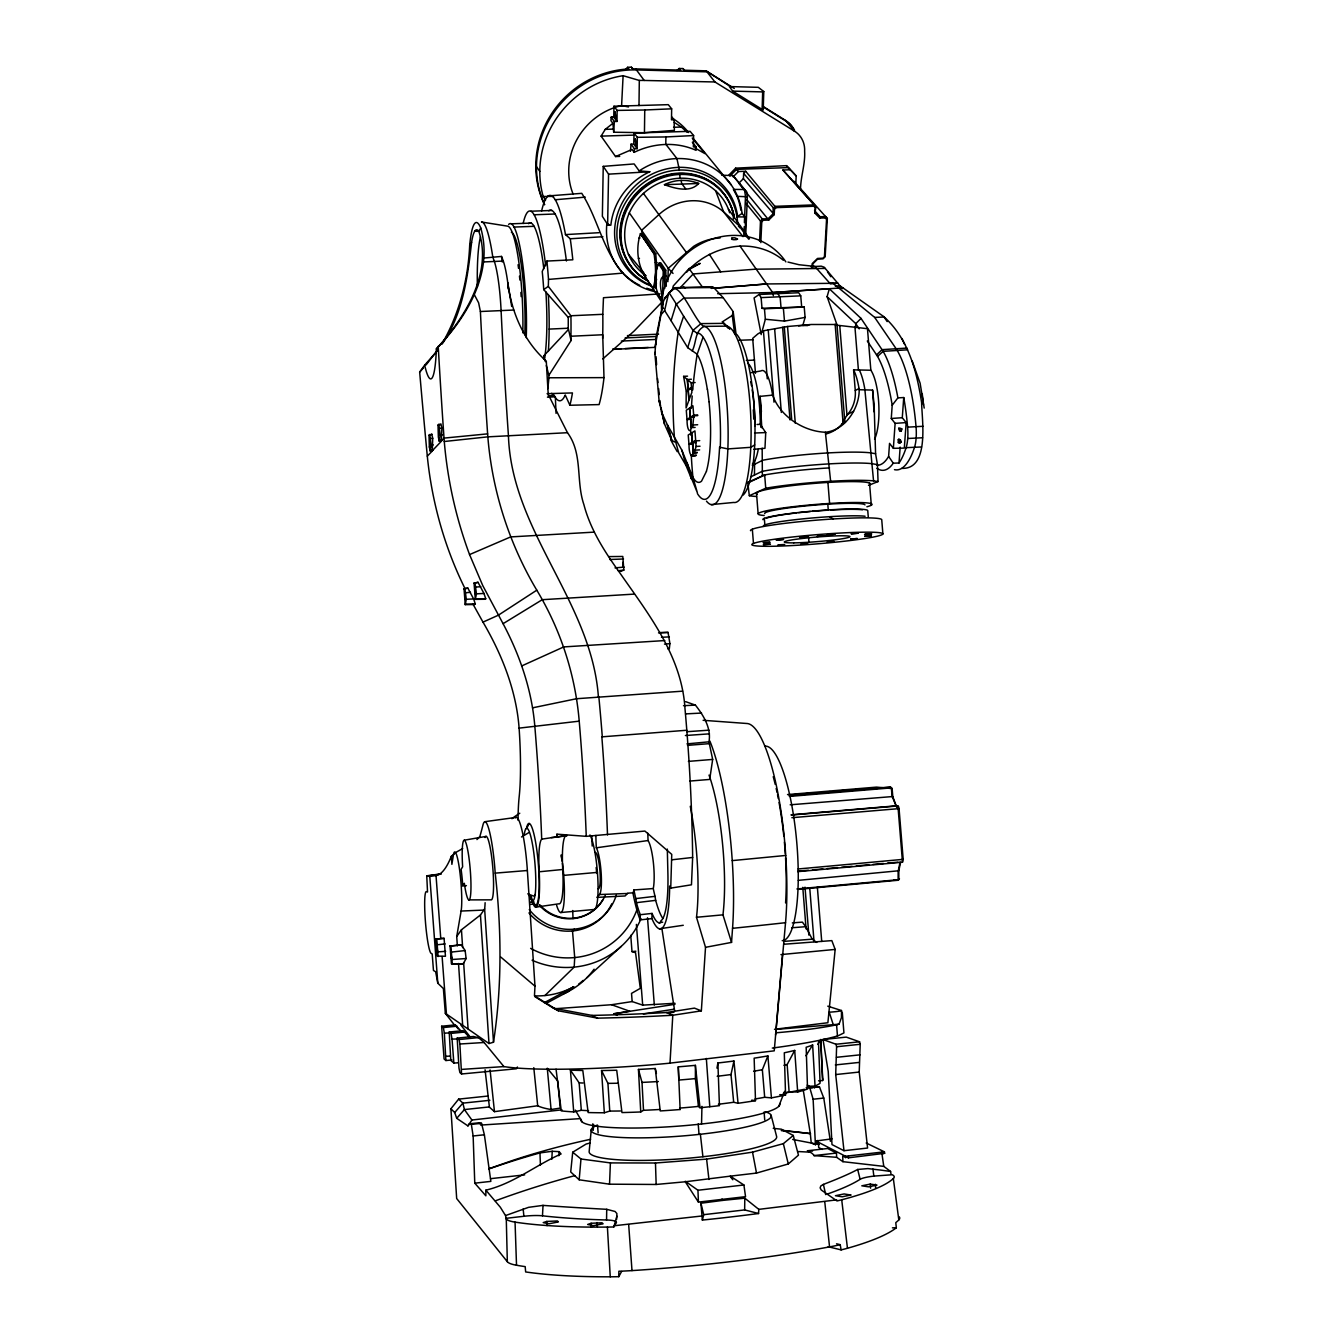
<?xml version="1.0" encoding="UTF-8"?>
<svg xmlns="http://www.w3.org/2000/svg" width="1344" height="1344" viewBox="0 0 1344 1344"><rect width="100%" height="100%" fill="white"/><g stroke="black" fill="none" stroke-linecap="round" stroke-linejoin="round"><path stroke-width="1.5" d="M465.31 589.193C445.166 548.722 432.583 504.588 427.661 459.665L427.308 456.154A5774.412 1787.234 -81.4 0 1 419.664 372.103L424.67 365.131A75.079 9.122 86.8 0 0 436.363 348.869C466.486 317.402 493.735 273.084 480.782 228.094L478.783 231.218A71.904 10.13 87 0 0 471.593 242.39L469.694 245.364C468.132 278.964 459.698 312.278 443.234 341.746M611.167 117.197L614.342 121.498L617.014 121.447L617.114 110.41L613.973 106.226L668.27 104.664L671.664 108.814L671.479 119.834L674.05 119.717L674.402 130.351L644.448 132.686L613.687 132.216L612.898 123.346L610.932 120.641L611.167 117.197L613.771 117.079L613.973 106.226M758.554 1213.514L744.66 1209.919L744.794 1198.176L722.854 1200.377L700.93 1203.233L702.358 1220.066A328.339 52.466 -4.7 0 0 758.554 1213.514L758.806 1209.365L744.794 1198.176M843.982 1150.699L835.699 1074.562L836.606 1046.741L835.985 1044.254L823.032 1039.517L828.223 1071.504L831.986 1144.584L843.982 1150.699L867.586 1148.045L859.219 1072.058L860.21 1044.288L859.589 1041.802L846.233 1037.114L823.032 1039.517M541.632 211.008A102.816 17.254 87.2 0 1 565.488 234.612L570.259 238.778A121.834 20.446 87.2 0 1 572.813 259.795L546.907 261.072L542.237 271.488A89.695 14.246 87.1 0 1 543.732 289.615L568.226 317.402A89.426 14.935 87.2 0 1 568.226 328.222L571.082 340.519L548.839 375.346L548.923 377.782A121.397 19.286 87.1 0 1 547.747 388.735M637.157 148.697L633.73 144.043L631.042 144.178L634.402 148.73L637.157 148.697L637.308 137.323L634.099 133.056L690.127 131.326L693.605 135.559L693.37 146.899L696.007 146.748L696.108 150.343C676.452 141.456 653.352 142.951 634.166 152.342L632.05 149.453L615.552 156.542L601.104 136.13L605.254 129.36L612.898 123.346M638.988 105.571L639.307 80.455L623.112 75.701A94.92 89.729 -43.8 0 0 543.178 196.493L545.58 200.004M487.721 1096.066L458.64 1099.123L450.912 1108.75L456.674 1198.529L507.326 1261.714A51.425 9.71 -5.2 0 0 516.516 1265.242A213.982 39.127 -4.6 0 0 525.185 1266.619L525.655 1271.945A214.267 39.581 -4.6 0 0 610.26 1276.8A78.137 15.12 -4.8 0 0 618.778 1276.666L618.862 1271.239A77.851 14.918 -4.8 0 0 631.999 1270.601A330.557 57.658 -4.7 0 0 829.55 1246.896A76.927 14.566 -4.2 0 0 840.202 1244.678L841.126 1249.886A77.213 14.767 -4.2 0 0 847.459 1248.257A214.267 39.581 -4.6 0 0 896.33 1227.778L895.776 1222.62A213.982 39.127 -4.6 0 0 898.817 1219.915A50.232 9.29 -4 0 0 899.304 1216.908M644.448 132.686L644.75 109.99L671.664 108.814M489.115 1168.877A961.346 853.994 -79.5 0 1 539.969 1152.917L552.233 1151.27L559.171 1151.657L561.086 1153.975C535.5 1165.265 513.509 1183.627 485.856 1190.162L500.304 1207.198L505.529 1215.581L506.285 1219.075A49.19 8.518 -5.1 0 0 515.054 1222.116A211.747 35.465 -4.6 0 0 607.404 1227.072A75.583 13.272 -4.8 0 0 613.805 1226.954L616.291 1222.822A21.151 3.78 -5 0 0 606.564 1219.999L606.715 1209.314A294.84 11.222 1.7 0 1 542.926 1205.383M744.626 234.881A70.291 65.537 -41 0 0 744.912 216.905L742.09 213.41A70.022 65.335 -41.2 0 0 639.173 170.906L634.133 163.934L603.238 166.37L602.364 216.334L606.883 223.339A70.022 65.335 -41.2 0 0 657.098 292.135M693.605 135.559L665.902 136.937L665.784 144.245L676.939 158.575L679.375 170.05M639.173 170.906L649.79 171.746A64.865 61.085 -36.8 0 0 610.848 225.187L607.622 225.17L608.563 174.149L603.238 166.37M483.386 258.082L501.497 256.435A131.544 19.37 86.8 0 1 503.278 261.055A53.34 7.93 87 0 1 507.78 282.811C511.543 312.211 523.706 341.225 546.286 361.099A1290.845 331.766 87.9 0 0 548.234 394.363A1803.077 679.526 64 0 0 567.487 432.718C583.01 453.734 575.77 480.9 583.884 504.588C590.52 530.023 605.002 552.25 620.155 573.35C648.766 614.46 681.828 656.275 684.97 708.456A364.123 66.226 85.6 0 1 692.647 857.455L691.471 884.806L670.74 888.115L669.648 886.032A75.382 14.431 85.1 0 1 651.941 918.59L640.181 919.884L640.282 914.71A70.006 13.104 85.1 0 1 636.451 902.664L635.813 898.598A68.426 12.818 85.1 0 1 633.931 889.946L653.268 888.552A67.284 13.07 85 0 0 655.032 896.33L655.687 900.362A68.863 13.39 85 0 0 662.894 918.54M874.037 411.818L872.592 390.079L859.202 389.726L859.034 388.5A42.571 11.659 87.4 0 0 853.591 369.852L870.845 370.238A38.405 10.786 87.4 0 1 878.758 403.788A38.405 10.786 87.4 0 1 874.574 439.236M701.551 1124.004L701.938 1106.364M761.057 422.957L759.965 396.379L772.632 395.119C779.957 416.17 803.326 431.424 825.367 432.247C845.158 430.382 859.37 408.374 859.202 389.726M656.578 279.166L654.847 287.7L653.184 287.767C639.19 273.235 634.267 252.823 640.433 233.621L642.079 233.554L655.754 253.747L656.846 268.766M641.189 268.565L641.138 270.43L662.525 303.307M661.366 411.734L667.565 425.208L671.95 440.714L664.507 424.082L659.098 400.949L654.914 353.892L656.242 336.454L663.499 300.754L669.094 292.74L674.453 287.734L711.732 286.709L713.698 287.532L723.206 297.73L733.169 311.64L736.075 334.32M651.941 918.59L652.058 913.416L640.282 914.71M653.184 287.734C656.746 277.032 655.553 264.919 654.091 253.814L640.433 233.621M810.869 266.683L821.234 266.162L824.174 267.187L839.882 285.718L883.714 316.579C908.41 338.587 916.81 371.398 921.631 402.763C921.85 419.765 929.947 469.409 901.858 468.384M439.824 874.02L426.754 875.818L427.526 892.03L426.468 891.643A30.996 3.326 85.3 0 0 425.376 920.942A30.996 3.326 85.3 0 0 431.122 953.35L432.197 953.938L433.457 970.452L435.641 971.779L437.808 983.22L443.386 988.562L445.318 1013.275L455.532 1026.379M571.082 340.519L570.931 336.235A104.378 17.438 87.2 0 0 570.914 315.756L548.318 286.356L548.503 279.418A121.397 19.286 87.1 0 0 546.907 261.072M664.742 288.338L664.238 270.194L659.333 262.92C652.764 273.907 653.822 292.001 663.348 301.426L657.636 293.446M666.305 286.255L665.734 270.144L660.811 262.853L659.333 262.92L656.544 267.036L655.956 287.952M667.867 281.686L668.254 268.296L629.328 212.856A55.927 52.063 -40.9 0 1 643.44 193.418A55.104 51.358 -41 0 1 715.663 190.831A55.944 52.13 -40.5 0 1 728.414 209.177L749.498 238.778M762.115 109.603L762.67 91.896L763.778 91.543L763.207 110.074L732.665 91.123L729.406 86.57L758.302 87.326L763.778 91.543M429.022 435.305L429.341 446.981L430.214 451.013L432.281 451.013L432.718 438.329L431.827 434.246L429.022 435.305L431.827 434.246M655.704 344.753L655.906 339.041M430.214 451.013L431.122 445.032L429.761 434.465M633.73 144.043L634.099 133.056M438.026 425.04L438.346 437.086L439.253 441.202L441.386 441.218L441.857 428.098L440.933 423.931L438.026 425.04L440.126 424.822M439.253 441.202L440.227 435.002L438.799 424.15M685.306 1181.779L730.262 1176.151L743.904 1184.988L745.55 1196.664L698.41 1202.107L685.306 1181.779L656.158 1184.467L609.538 1184.182L610.394 1162.913L580.978 1158.998L572.712 1152.211L586.152 1144.03L590.1 1143.022M670.74 888.115L671.748 854.381L644.902 831.062L586.253 836.338L556.886 834.17L557.441 837.077L567.134 835.649A41.395 6.636 85.1 0 0 562.733 869.484A41.731 6.485 85.2 0 1 558.835 903.823L535.534 907.183M754.454 475.054L754.622 460.69M602.616 338.386A104.126 18.547 87.3 0 0 602.801 314.311L603.473 297.713L657.317 294.05M733.337 219.055L733.505 214.973A59.002 55.003 -41 0 0 645.07 185.237A59.002 55.003 -41 0 0 646.178 279.569M435.994 939.002L437.287 956.105L445.452 956.256L444.091 938.347L435.994 939.002L444.091 938.347M438.11 956.558L436.8 939.406M739.452 227.724L739.519 226.128L723.61 211.898L715.663 190.831M760.822 242.659L761.779 221.777L763.291 220.248L768.768 220.046L774.228 214.637L743.417 178.634L743.635 173.359L745.702 171.276L776.009 207.648L813.809 206.254L815.186 207.648L814.884 213.108L819.773 218.098L825.199 217.896L826.56 219.29L824.443 256.721L822.931 258.199L817.555 258.434L812.129 263.76L811.944 267.322M743.887 234.73L744.223 226.649M744.391 222.6L745.5 196.342L744.425 189.47L732.934 175.577L721.795 175.207M745.685 236.124L747.365 196.762L746.592 191.89L732.934 175.577M461.378 1031.386L455.246 1024.884L441.638 1026.228L444.091 1058.988L445.889 1060.534L451.97 1059.979M464.05 588.907L465.242 604.649L474.449 604.531L475.339 604.061L473.626 598.937L467.83 588.084L464.05 588.907L467.83 588.084M759.578 241.298L760.502 221.071L745.97 203.28M450.055 946.008L451.416 963.883L463.193 963.934L466.116 958.541L465.142 950.561L461.362 944.95L450.055 946.008L461.362 944.95M465.242 604.649L466.301 599.273L464.873 588.437M445.889 1060.534L444.343 1033.099L443.352 1027.555L441.638 1026.228M774.228 214.637L774.48 209.16L776.009 207.648M747.617 363.031A51.391 12.18 87.1 0 1 760.234 424.351L765.727 432.583L764.971 448.291L753.816 449.316M469.476 1037.333L463.142 1030.63L449.215 1032.024L450.794 1060.466L453.852 1063.054L457.951 1062.818M452.306 964.37L450.946 946.445M474.079 583.178L475.322 599.374L484.781 599.256L485.738 598.769L483.974 593.46L478.01 582.305L474.079 583.178L478.01 582.305M551.846 1159.234L552.233 1151.27M475.322 599.374L476.448 593.83L474.953 582.674M573.216 194.376A65.587 61.992 -43.8 0 1 621.6 105.538L623.112 75.701M796.202 175.963L788.222 167.614L736.613 169.361L729.943 176.014L729.036 174.922L735.605 168.168L786.458 165.648L792.389 171.73L796.202 175.963L795.833 183.238L793.968 181.306L827.333 218.518L825.166 256.771L823.015 258.871L817.639 259.09L812.851 263.81L812.666 267.372M670.034 1063.154A150.41 16.195 -4.3 0 1 503.899 1066.598L484.126 1042.507L478.481 1037.602A171.058 17.59 -4.6 0 1 473.441 1036.476L457.178 1038.106L458.976 1068.11L459.9 1072.579L461.546 1073.99L516.415 1068.766L517.423 1067.002M515.407 817.706A48.216 6.871 85.3 0 1 527.369 870.509L534.979 986.177L534.458 995.887L558.398 1010.789L597.509 1018.147A183.305 16.128 -2.1 0 0 672.79 1015.241A426.754 41.177 -7.7 0 0 701.316 1010.839M461.546 1073.99L459.866 1044.002L459.06 1039.55L457.178 1038.106M476.952 839.58L479.825 836.573A678.67 79.85 87 0 0 482.95 825.014A46.654 6.115 85.3 0 1 495.197 873.13C501.564 929.376 502.135 986.227 493.5 1042.222L488.998 1043.532L445.318 1013.275M505.663 1218.37L523.891 1216.27A20.748 3.612 -5.2 0 1 542.472 1215.816L543.026 1205.383L528.562 1207.332L505.529 1215.581M695.1 427.426L691.219 427.627L691.421 424.049L692.765 426.703L693.739 415.834L697.721 415.615M800.503 189.521C800.621 176.568 805.392 164.27 804.636 151.217A24.898 22.613 -52.8 0 0 794.606 131.242L785.568 120.439L762.586 106.109M814.884 213.108L815.959 206.875L782.93 170.016L790.154 169.764L786.458 165.648M697.15 452.306L693.185 452.525L693.386 448.963L694.68 451.668L696.058 446.443L695.722 440.866L699.703 440.647M613.687 132.216L614.342 121.498M689.64 781.082L709.699 779.436L712.673 759.427L708.96 741.821C711.497 728.23 703.45 715.344 695.402 705.113L685.591 701.635M855.49 327.869L855.758 323.686L861.034 318.41L829.349 288.809L772.682 292.522L717.679 293.698M634.166 152.342L634.402 148.73M690.278 806.316A92.837 18.598 85 0 1 696.494 917.28L705.516 947.318L701.35 1010.839L694.428 1008.118L666.389 1012.536A181.306 15.792 -2.1 0 1 591.965 1015.409L553.342 1008.134L534.744 996.576M903.739 397.555A102.614 29.182 87.2 0 1 907.62 427.157A22.159 6.485 87.3 0 1 906.125 447.67A104.294 29.904 87.7 0 1 899.018 462.991L893.256 463.193L888.619 456.422L889.543 443.369L893.357 448.325L904.31 448.09L906.175 422.587L902.278 417.715L903.739 397.555L897.893 397.858L892.198 405.25L891.274 418.488L895.121 423.36L893.357 448.325M705.516 947.318L731.539 942.396L732.547 928.318A132.703 27.821 85 0 0 732.245 860.614A130.57 27.384 85 0 0 709.867 741.031M899.018 462.991L900.161 447.115M901.202 442.092L900.413 439.942L899.086 439.992L897.977 442.243L898.85 443.117L901.202 442.092L898.867 438.799M593.208 1130.203L593.662 1124.441M630.437 151.301L631.042 144.178M775.555 1035.014L782.51 954.576M609.538 1184.182L579.18 1179.797L580.978 1158.998M703.114 720.3L746.995 723.509A121.951 27.955 84.9 0 1 785.736 855.456A130.418 29.803 84.9 0 1 785.534 922.69L774.228 1050.84L670.001 1063.121L672.79 1015.241L666.389 1012.536M558.802 1155.756L559.171 1151.657M616.61 1219.462L616.896 1213.582L615.082 1211.482L606.715 1209.314M622.994 566.227L622.994 562.262M591.259 1129.817L589.176 1151.354A94.063 14.246 -4.6 0 0 683.978 1158.562A94.063 14.246 -4.6 0 0 776.58 1136.335L771.17 1115.419M613.805 1226.954L616.93 1216.118M620.794 571.385L623.851 570.074L622.793 556.466L609 556.601M783.737 944.261L831.835 940.615L835.162 949.418L827.887 1022.734L774.497 1029.286M572.712 1152.211L570.713 1171.951L579.18 1179.797M658.459 263.676L663.247 270.799L662.407 300.754M659.938 632.537L668.052 632.402L669.917 643.642L669.329 648.648L667.985 648.984M655.099 346.819L663.499 300.754M471.593 242.39C467.611 277.536 462.79 314.278 442.109 344.081M819.773 218.098L819.974 216.754L814.548 210.622M825.199 217.896L825.401 216.535L819.974 216.754L815.657 212.335M813.809 206.254L814.01 204.893L782.93 170.016M827.77 1006.169L841.478 1010.52L841.462 1017.576L839.042 1024.178L777.454 1029.286M457.346 945.857L456.725 936.516L461.11 911.047A31.164 3.713 85.3 0 0 459.53 869.417A31.164 3.713 85.3 0 0 453.382 855.12L451.886 864.36L451.349 856.262L454.625 853.574M716.957 1068.144L717.898 1062.986A146.076 16.934 -4.6 0 0 733.942 1061.021M654.914 353.892L655.25 352.195M900.11 861.974L898.145 871.315L898.128 880.253L798.605 889.342M796.925 888.955L898.817 879.648L898.8 870.761L900.48 862.814M738.041 1103.273L733.69 1102.265L731.002 1074.545L733.942 1061.021L738.041 1103.273A144.732 18.984 -4.6 0 0 755.496 1100.669L754.152 1058.165A146.076 16.934 -4.6 0 0 767.878 1055.914L771.422 1097.88A144.732 18.984 -4.6 0 0 785.568 1094.974L784.291 1052.789A146.076 16.934 -4.6 0 0 794.707 1050.42L797.681 1092L789.096 1091.815A134.602 17.657 -4.6 0 1 785.568 1092.739M668.623 293.261L664.625 310.514L661.786 313.942M734.63 333.732L732.278 315.47L733.169 311.64M702.358 1220.066L703.718 1214.674L700.93 1203.233M672.437 289.212L673.31 285.919L689.069 268.598L700.174 263.357L688.934 269.69A70.342 64.327 -38.7 0 0 686.65 272.21M761.746 332.674L765.341 319.25L764.45 308.801L762.014 308.28L761.107 297.612L759.142 294.47L754.085 297.914L761.225 334.606M837.278 325.651L827.098 296.654L829.349 288.809M802.906 325.08L805.106 317.419L804.216 307.003L762.014 308.28M696.293 442.613L692.429 442.831C695.621 459.178 688.934 459.48 689.002 444.864L695.722 440.866M692.681 390.046A523.656 440.378 -45 0 1 697.2 354.211L687.708 347.676L671.059 320.695L676.234 303.912L669.127 292.757L674.738 287.868L713.698 287.532M729.523 328.776L723.475 323.366L700.963 323.618L693.034 330.322L687.708 347.676M692.244 350.969C696.763 341.914 694.478 331.111 704.273 326.374L726.902 326.138A88.351 20.345 87.1 0 1 750.826 417.984A88.351 20.345 87.1 0 1 733.673 502.454L711.312 504.605M676.234 303.912L683.609 316.193L678.098 332.808A510.182 432.466 -45.5 0 0 674.436 437.438L678.737 452.911L685.961 465.377L681.862 450.173L667.565 425.208M642.079 233.554L642.13 229.874L659.249 214.301A49.174 45.662 -40.4 0 1 723.61 211.898L743.014 236.645M697.2 354.211L702.996 337.31M706.474 471.29L701.551 481.135A67.032 14.885 87.7 0 1 692.899 477.389L681.862 450.173M778.764 1106.381L784.61 1091.345M771.422 1097.88L764.686 1097.275L762.35 1069.723L767.878 1055.914M479.287 1123.618L481.522 1123.298L484.378 1134.773L490.846 1181.376L474.768 1183.174L473.138 1135.982L471.358 1124.39L469.426 1123.819L467.947 1125.902L456.708 1118.309L454.709 1112.53L450.912 1108.75M526.831 828.24L529.099 823.469M742.09 213.41L736.966 216.922L744.912 216.905M789.096 1091.815L787.164 1064.515L794.707 1050.42M618.778 1276.666L621.566 1271.525M797.664 871.651L902.496 862.21L903.185 859.354L899.052 808.618L897.926 805.946L895.558 805.879L791.263 814.783M462.773 885.814L464.335 883.31A29.954 3.679 85.4 0 0 470.887 890.988A29.954 3.679 85.4 0 0 465.998 843.091A29.954 3.679 85.4 0 0 462.638 866.779L461.11 869.366A31.248 3.73 85.3 0 1 462.773 885.814L466.418 885.662M805.93 1055.779L812.633 1044.977A146.076 16.934 -4.6 0 1 806.165 1047.262L807.542 1089.01A144.732 18.984 -4.6 0 1 797.681 1092M817.774 1044.389L820.663 1039.954L822.612 1080.542L818.563 1080.794M437.858 349.742L426.065 364.93M561.977 1109.825L471.912 1120.022L467.947 1125.902M826.392 433.843A33.382 32.038 65.3 0 0 842.1 423.881L844.704 420.302L836.976 324.492L811.306 324.492L787.534 326.491L763.426 330.792L757.949 333.833L752.69 338.352L755.479 373.279M853.591 369.852L855.271 390.516A33.163 31.786 65 0 1 847.829 414.204L842.94 421.193L844.704 420.302M456.725 936.516L461.446 929.762L480.446 914.962L483.89 910.073A33.314 12.55 83.4 0 0 484.63 908.897A32.34 4.116 85.3 0 0 485.117 902.698M437.27 350.868L424.67 365.131M672.017 290.623C679.039 279.065 696.562 325.265 704.273 326.374A89.309 19.841 87 0 1 728.095 429.929A89.309 19.841 87 0 1 706.457 501.144M568.193 329.75L543.85 355.774A89.695 14.246 87.1 0 1 543.581 358.898M454.709 1112.53L462.89 1103.138L489.871 1100.299M456.708 1118.309L464.419 1109.573L489.418 1106.918M436.363 348.869C464.117 318.713 492.929 273.773 478.783 231.218M419.664 372.103L423.511 367.802M738.461 226.464L739.049 225.758L748.658 239.148M661.416 302.618L634.217 330.96L602.801 358.932M573.031 918.641L572.695 910.526M698.678 183.49C690.127 192.998 674.839 188.479 664.457 184.682C675.007 179.239 687.725 179.122 698.678 183.49L664.457 184.682M595.862 835.43A64.663 11.306 85.1 0 0 596.316 847.795A24.36 4.15 85.1 0 1 601.138 872.76A24.36 4.15 85.1 0 1 599.491 894.533L596.87 897.372L625.078 895.978L627.514 893.491A25.805 4.654 85.1 0 0 627.799 893.138L632.906 892.853A26.04 4.754 85.1 0 0 633.931 889.946M427.308 456.154L432.281 451.013M433.054 449.954L441.386 441.218M442.193 440.093L444.024 438.11L487.62 433.86A1299.665 288.187 87.6 0 1 480.396 311.506L478.615 302.82L474.449 294.89M574.207 929.158L572.51 930.972L574.711 957.566L574.19 967.109L544.908 995.551M679.762 288.204L693.218 273.941L755.244 269.203L825.233 268.43M869.669 788.323L890.568 787.181L892.13 788.592L892.786 796.538L896.515 806.82L898.783 806.904M826.56 219.29L827.333 218.518L825.401 216.535M625.464 69.468L627.598 67.301A94.685 89.645 -44.2 0 1 631.361 67.2L633.31 69.35M815.186 207.648L815.959 206.875L814.01 204.893L775.37 206.321L773.203 208.471L772.951 213.931L768.113 218.719L762.653 218.921L760.502 221.071L761.779 221.777M733.085 176.87L738.427 171.528L745.702 171.276M743.417 178.634L738.78 183.254L768.768 220.046M730.262 1176.151L756.504 1173.077L788.29 1163.971L798.454 1155.151L793.262 1135.462L781.351 1129.195L773.237 1128.338M892.198 405.25A97.222 27.266 87.2 0 0 877.514 356.412A57.053 16.094 87.4 0 0 876.557 354.866L882.084 349.642L906.914 348.079M901.051 431.206L902.16 428.954L899.926 428.131L898.918 429.089L899.707 431.256L901.051 431.206L898.699 427.93M534.761 995.87A78.12 76.86 44.3 0 0 573.67 986.815L568.966 991.166L546.622 1003.162M783.266 1093.394L804.434 1089.312M677.023 70.459L679.19 68.477L682.954 68.578L684.398 70.224L706.003 70.829L734.294 88.469M664.39 298.25L666.977 295.882M586.874 977.76L621.146 946.462M720.082 237.989A51.173 47.107 -39.3 0 0 693.638 246.372L668.254 268.296L673.042 273.42M877.514 356.412L883.142 351.338L907.62 349.81M899.455 878.724L898.128 880.253L894.079 879.749M676.452 304.147L683.726 298.099L723.206 297.73M898.8 870.761L798.336 880.354M814.296 1087.985L815.858 1086.691L819.521 1087.061L823.771 1098.065L830.374 1141.325M610.394 1162.913L655.469 1162.997L706.608 1159.116L752.522 1152.144L783.35 1143.643L793.262 1135.462M683.609 376.354L691.135 382.754L691.488 387.19L686.146 390.97L683.609 376.354L687.54 376.152M543.732 289.615L548.318 286.356M487.62 433.86L487.838 436.85C492.19 490.862 509.107 543.614 536.794 590.184L498.322 615.216L482.983 622.121L472.735 603.674M728.381 328.289L722.383 321.821L732.278 315.47M693.689 415.162L692.966 405.854L686.28 410.256L687.002 419.446L693.689 415.162L697.67 414.943M693.739 415.834L687.053 420.118C686.969 434.834 693.722 434.112 690.312 418.034M783.334 260.249A70.342 64.327 -38.7 0 0 740.023 246.103C720.787 247.397 702.307 255.746 688.934 269.69L689.069 268.598L702.559 287.246M568.226 317.402L570.914 315.756L602.801 314.311M531.233 898.38A43.058 6.334 85.3 0 0 539.196 871.786A40.186 6.082 85.2 0 1 541.699 839.143A347.239 46.553 85.7 0 0 534.794 725.928C531.787 690.043 519.926 655.351 503.076 623.683L542.27 599.693L634.418 594.098M754.69 444.931L750.775 447.317L727.843 448.913L719.729 447.199M891.038 1174.118L890.568 1171.464L881.782 1170.221L867.888 1168.591L857.674 1169.465A299.93 26.41 -13.5 0 1 823.435 1184.383L820.865 1185.929L820.126 1187.844L821.251 1189.994L837.01 1200.948A74.676 12.953 -4.2 0 0 841.714 1199.789A211.747 35.465 -4.6 0 0 893.34 1178.537A48.048 8.131 -4 0 0 892.265 1174.74L873.852 1176.101A20.16 3.427 -3.9 0 0 860.126 1179.31A296.352 48.586 -5 0 1 827.568 1193.959M663.247 270.799L665.734 270.144M688.951 444.192L695.671 440.194L694.932 430.903L688.229 435.002L688.951 444.192L692.882 443.974M521.506 836.976L528.595 832.776M588.554 1110.665A134.602 17.657 -4.6 0 1 581.314 1110.295L573.72 1111.925L570.41 1070.126A146.076 16.934 -4.6 0 0 582.809 1070.479L588.134 1112.546A144.732 18.984 -4.6 0 0 604.33 1112.765L601.541 1070.53A146.076 16.934 -4.6 0 0 616.711 1070.244L621.97 1112.563A144.732 18.984 -4.6 0 0 640.735 1111.958L643.507 1110.312A134.602 17.657 -4.6 0 0 659.568 1109.489M456.254 852.163L462.689 848.585M544.337 1002.658L573.67 986.815M855.271 390.516L859.034 388.5M847.829 414.204L853.608 411.281M752.304 465.444L762.703 460.236A66.763 6.636 -4.8 0 1 870.996 452.894L875.582 453.785L877.464 464.688L878.052 481.572L868.493 485.369M842.1 423.881L845.477 422.201M750.725 476.868L762.048 471.374A67.435 6.418 -4.8 0 1 872.155 463.68L877.464 464.688M747.348 482.546L764.669 474.936A67.435 6.317 -4.8 0 1 829.55 467.897M748.272 482.765L764.669 474.936L765.727 488.225L749.314 495.718L747.785 482.647M521.825 665.885L563.758 646.918L664.793 640.567M503.076 623.683L482.748 585.564L469.56 554.585L510.67 536.911L594.233 532.123M903.185 859.354L798.05 868.98M890.568 1171.464L883.781 1166.374L842.923 1161.67L842.705 1156.294L848.551 1157.822L884.621 1153.32L884.419 1151.842L866.191 1143.005M822.276 1149.439L818.647 1147.524L818.58 1143.794L815.993 1142.45L815.959 1141.006L845.443 1156.243L884.419 1151.842M488.93 1168.726L513.677 1160.09A953.568 839.849 80.9 0 1 590.621 1139.292M591.125 1223.275L587.647 1224.468L593.645 1225.661L603.086 1223.779L602.011 1222.788L591.125 1223.275L591.444 1227.341M815.959 1141.006L832.037 1138.838M815.993 1142.45L817.69 1141.879L817.622 1140.451M546.722 1221.444L543.211 1222.603L548.974 1223.779L558.415 1221.931L557.458 1220.957L546.722 1221.444L547.042 1225.627M604.33 1112.765L609.756 1111.068A134.602 17.657 -4.6 0 0 620.525 1110.984M668.052 632.402L658.543 632.923M532.56 707.834L576.492 698.729L682.55 691.169M541.699 839.143L566.58 835.447M836.741 1199.856L758.806 1209.365M765.341 319.25L784.476 321.115L805.106 317.419M751.078 372.691L760.906 370.944A40.522 9.845 87.2 0 1 772.296 393.322L772.632 395.119M464.268 840.202L486.175 836.388M617.299 1015.123L613.738 1013.779L629.782 1011.259L611.587 1004.724L555.794 1008.672M551.074 1109.522L560.213 1108.094L557.726 1080.962L547.277 1068.245L551.074 1109.522A144.732 18.984 -4.6 0 1 537.701 1105.759L494.474 1111.656L489.418 1107.17L485.066 1069.807M613.738 1013.779L675.007 1004.287M643.322 1013.947L674.335 1009.176M669.9 1012.838L674.016 1012.217M611.587 1004.724L632.167 1001.566L642.684 1005.127L674.957 1003.279M658.879 922.757L662.693 922.186M659.35 928.805L683.273 925.277M451.349 856.262A681.089 74.827 87 0 1 436.027 875.582L429.778 876.389A681.66 73.702 86.9 0 1 427.308 876.002L426.754 875.818M529.704 902.278L533.837 901.673M596.316 847.795L648.06 840.538A64.394 12.516 85 0 1 647.825 833.23M427.308 876.002L441.319 874.037M518.045 820.26A86.822 12.768 85.3 0 1 519.204 796.471A91.594 12.97 85.7 0 0 519.103 728.129L579.214 721.157C575.366 674.957 560.75 629.866 536.794 590.184M485.05 821.654L516.298 817.37M529.788 904.478L533.854 903.941M636.451 902.664L655.687 900.362M798.571 325.903L809.844 324.66M618.257 570.73L623.851 570.074M635.813 898.598L655.032 896.33M613.906 1225.778L701.333 1216.051M870.257 1184.098L861.806 1185.811L868.51 1186.836L876.977 1185.106L870.257 1184.098L870.593 1188.18M703.718 1214.674L744.66 1209.919M685.272 1181.258L697.956 1190.246L743.904 1184.988M671.832 859.807L692.647 857.455M451.97 952.022L465.142 950.561M490.56 1178.671L524.681 1174.858M836.657 1157.318L814.01 1155.605A130.116 20.832 -4.6 0 0 810.163 1152.211L807.475 1150.766L827.669 1148.498L836.472 1153.068L836.657 1157.318L842.923 1161.67M814.01 1155.605L836.472 1153.068M437.774 944.731L445.116 943.908M469.56 554.585C456.053 518.246 447.535 480.144 444.276 441.504L487.838 436.85L567.504 432.701M469.426 1123.819L479.674 1122.71M807.106 1087.615L815.858 1086.691M471.358 1124.39L481.522 1123.298M806.148 1087.733L819.521 1087.061M473.138 1135.982L484.378 1134.773M809.878 1088.086L813.12 1099.224L823.771 1098.065M836.489 1057.308L860.076 1054.838M835.33 1064.935L858.866 1062.449M835.699 1074.562L859.219 1072.058M835.985 1044.254L859.589 1041.802M836.606 1046.741L860.21 1044.288M449.215 1032.024L451.013 1033.402L465.024 1032.007M459.06 1039.55L478.481 1037.602M551.242 837.581L557.441 837.077M539.196 871.786L562.733 869.484M443.352 1027.555L457.044 1026.194M785.719 855.456L732.245 860.614M548.285 195.938L581.767 193.334C597.912 218.551 602.616 249.883 622.978 273.101A69.787 62.798 -31.1 0 0 639.694 285.281M630.739 935.34L631.999 951.586L635.88 951.216M780.931 954.593L835.162 949.418M686.935 743.887L708.96 741.821M664.507 644.146L669.917 643.642M560.683 912.542L593.947 909.502A38.472 6.468 85.1 0 0 597.778 877.733A38.472 6.468 85.1 0 0 589.949 834.943M696.494 917.28L722.954 914.844L731.539 942.396M475.927 587.093L480.766 586.656M465.797 592.738L470.501 592.301M797.882 871.164L808.315 870.223M812.482 869.854L822.914 868.913M827.081 868.543L837.514 867.602M841.697 867.233L852.13 866.292M856.296 865.906L868.812 864.78M872.978 864.41L883.411 863.47M887.594 863.1L898.027 862.159M483.47 261.946L503.278 261.055M563.724 875.381L597.425 872.39M555.24 199.752L585.262 197.131M548.503 279.418L622.978 273.101M791.246 815.052L897.926 805.946L902.496 862.21M791.851 817.706L899.052 808.618M615.014 567.874L624.154 567.101M787.534 794.573L876.54 787.114L892.13 788.592M790.793 794.926L799.092 794.22M805.325 793.699L815.69 792.842M821.923 792.322L830.222 791.616M838.538 790.927L846.838 790.222M855.137 789.533L863.436 788.844M789.029 795.698L890.568 787.181L891.61 788.122M789.516 796.421L891.374 787.886L892.046 796.202L896.515 806.82M790.188 804.804L892.786 796.538M714.185 288.271L766.601 283.954L837.816 283.265M439.723 428.282L441.857 428.098M430.634 438.497L432.718 438.329M495.197 873.13L527.369 870.509M688.414 761.376L712.673 759.427M711.211 288.372L766.601 283.954L772.682 292.522L773.304 295.596M804.216 307.003L764.45 308.801M687.54 745.366L709.716 743.618M791.599 927.78L805.728 926.688L812.23 939.17L816.766 942.43M783.737 941.405L812.23 939.17M686.801 730.246L601.843 736.848A370.406 57.086 85.6 0 1 607.505 834.926M801.646 306.482L800.738 295.848L761.107 297.612M792.338 922.874L802.402 922.135L805.728 926.688M895.121 423.36L906.175 422.587M686.952 731.707L708.977 730.178M685.406 735.521L709.447 733.841M772.682 292.522L842.99 287.801M891.274 418.488L902.278 417.715M438.312 951.838L445.67 951.334M452.542 959.465L466.116 958.541M759.142 294.47L798.689 292.74L800.738 295.848M504.017 1066.582L461.798 1069.387M480.648 1125.079L580.524 1118.611M570.259 238.778L602.902 236.712M459.866 1044.002L484.126 1042.507M608.563 174.149L649.79 171.746M907.62 427.157L923.042 426.283M446.09 1056.3L450.257 1056.065M565.488 234.595L599.038 232.697M693.084 453.197L697.049 452.962M691.051 455.515L696.394 455.112M692.11 455.834L696.058 455.599M691.438 455.902L695.386 455.683M921.48 446.964L906.125 447.67M696.242 441.958L692.227 442.243L691.488 433.003M696.058 446.443L700.039 446.225M695.671 450.122L699.636 449.887M922.555 437.758L907.721 438.497M746.34 360.494L754.522 360.058M694.277 417.06L690.262 417.362L689.522 408.122M687.002 419.446L690.934 419.244M693.722 424.956L697.687 424.738M688.666 389.155L692.53 388.954M547.445 397.186L555.324 396.782L556.063 413.381M685.574 713.899L701.534 713.059M688.061 389.592L687.271 379.546L691.387 379.226M691.135 382.754L695.117 382.553M548.167 395.892L553.627 395.606L555.324 396.782M683.491 705.701L695.402 705.113M466.301 599.273L473.626 598.937M787.97 262.063L799.058 264.734L814.817 266.431L830.088 283.534L833.213 283.466L874.692 317.419L884.066 316.999M570.931 336.235L602.717 334.757L603.994 377.63A122.338 21.806 87.3 0 1 599.088 404.594L569.89 405.25L565.236 394.968A102.816 17.254 87.2 0 1 553.392 394.212M627.446 335.597L658.594 334.135M625.111 337.966L656.258 336.504M621.331 341.074L656.359 339.427M612.696 349.138L621.062 348.734M625.229 348.55L648.211 347.441M612.998 349.373L654.898 347.374M476.448 593.83L483.974 593.46M513.744 310.044L480.396 311.506M549.158 329.095L568.226 328.222M661.483 637.274L669.379 636.905M830.088 283.534L837.782 283.231M658.459 293.95L659.938 293.882M835.262 286.104L840.134 285.902M453.163 963.799L463.193 963.934M666.59 276.091C656.376 274.529 661.903 292.942 662.122 297.394M654.78 283.382L656.46 283.315M461.11 911.047L483.89 910.073M655.754 253.747L654.091 253.814L641.474 235.166M638.4 258.418L639.475 258.367M655.334 262.601L657.031 262.534M757.025 424.486L760.234 424.351M754.572 433.02L765.727 432.583M514.013 227.069L534.156 226.313M638.887 238.09L639.962 238.039M738.814 340.284L753.161 339.746M440.227 435.002L442.378 434.918M431.122 445.032L433.222 444.948M609.722 559.507L623.515 558.986M531.098 211.21L551.863 210.454M534.223 214.771L555.106 213.998M511.241 223.826L531.266 223.07M599.491 894.533L627.514 893.491M615.552 156.542L619.702 156.408M611.738 117.163L613.788 117.113L617.014 121.447M605.254 129.36L613.116 129.108M673.562 127.277L681.358 127.042L687.271 132.317M601.104 136.13L634.368 135.089M547.075 393.691L572.443 392.935A121.834 20.446 87.2 0 1 569.89 405.25M429.341 446.981L431.39 446.93M807.274 1086.271L815.052 1086.07A144.732 18.984 -4.6 0 0 820.075 1083.23L818.479 1042.02A146.076 16.934 -4.6 0 0 820.663 1039.954M444.343 1033.099L450.374 1032.948M451.013 1033.402L452.038 1039.097L458.22 1038.946M892.433 1227.845L896.33 1227.778M617.114 110.41L644.75 109.99M665.902 136.937L637.308 137.323M476.196 598.92L485.738 598.769M466.066 604.212L475.339 604.061M543.178 196.493L553.442 196.392M440.026 440.362L442.176 440.345M430.954 450.206L433.037 450.206M603.994 377.63L548.923 377.782M468.804 899.892L491.014 899.842A31.853 4.166 85.3 0 0 492.509 864.461A31.853 4.166 85.3 0 0 485.05 837.564M746.592 191.89L744.425 189.47L733.404 189.437L737.1 196.342L747.365 196.762M802.62 325.517L807.744 325.567M474.718 231.269L478.632 231.319M794.606 131.242L714.924 81.967L644.213 80.455A95.155 89.83 -43.5 0 0 639.307 80.455M732.665 91.123L762.67 91.896M631.361 67.2L632.705 68.863A94.298 89.258 -44.2 0 1 635.678 68.897L680.635 70.123L679.19 68.477M779.772 1094.671L785.568 1094.974M837.463 325.248L867.468 328.692L870.845 370.238M782.729 1130.388L810.298 1133.563L811.222 1142.887L814.044 1144.349M765.727 488.225A67.452 5.998 -4.8 0 1 873.55 480.883L878.052 481.572M751.75 1100.131L755.479 1100.669M792.641 1139.443L819.134 1144.534M621.6 105.538L628.488 106.949M836.539 1243.788L840.202 1244.678M828.173 1246.728L841.126 1249.886M606.883 223.339L608.899 224.616M631.999 951.586L635.544 952.745L640.315 988.344L631.529 993.384L632.167 1001.566M527.722 893.844L533.45 896.028A31.752 4.654 85.3 0 0 534.946 894.566M683.34 286.877L685.289 287.784M695.083 148.092L704.928 153.619L692.244 138.079M881.681 1151.892L884.621 1153.32M591.982 1015.409L597.509 1018.147M553.342 1008.134L558.398 1010.789M875.902 787.786L877.212 788.491M774.48 209.16L743.635 173.359M674.268 122.405L681.358 127.042M829.433 516.684L833.213 518.969M729.943 86.201L706.003 70.829M763.577 107.167L786.576 121.514A25.502 23.554 -49.3 0 1 794.556 130.267M812.062 1088.086L807.223 1085.062M697.889 333.833L693.034 330.322M674.419 442.042L671.546 439.958L667.346 424.771M629.328 212.856A55.961 52.114 -41.3 0 0 628.404 254.184A55.961 52.164 -41.5 0 0 641.491 272.194L646.195 275.822M534.979 986.177L500.758 957.046M695.402 1078.594A135.475 16.414 -4.6 0 1 678.821 1080.055L678.283 1066.834A146.076 16.934 -4.6 0 0 695.386 1065.338L695.402 1078.594L698.426 1106.414L699.989 1107.742A144.732 18.984 -4.6 0 0 719.426 1105.658L717.898 1062.986M643.843 272.748L628.404 254.184M827.098 296.654L855.926 323.786M458.64 1099.123L462.89 1103.138L464.419 1109.573L471.912 1120.022M722.383 321.821L729.859 328.961M474.768 1183.174L485.856 1195.807L485.856 1190.162M682.954 68.578L684.768 70.661M735.605 168.168L738.427 171.528M746.76 199.567L763.291 220.248M693.437 138.718L731.136 184.783M635.678 68.897L644.213 80.455M671.748 116.861L674.05 119.717M692.345 142.229L696.007 146.748M627.598 67.301L628.925 68.964A94.735 89.645 -44.1 0 0 544.538 204.725M737.436 215.611L737.537 215.729A63.605 59.321 -41.1 0 0 639.005 182.465A63.605 59.321 -41.1 0 0 651.487 286.138M730.346 1176.672L732.833 1179.78M733.505 214.973L734.278 217.409A58.75 54.751 -41 0 0 645.893 186.598A58.75 54.751 -41 0 0 648.446 281.165M714.924 81.967L706.944 71.837L636.518 69.922A94.853 89.746 -44.1 0 0 544.606 204.557M460.723 1024.834L469.728 1036.342M766.601 283.954L740.023 246.103M685.608 188.748L681.66 183.557L681.173 180.314M643.44 193.402L686.112 252.101M455.246 1024.884L458.119 1028.866M897.859 439.74L900.194 443.05M827.518 271.958L830.861 276.746M536.474 166.656L539.801 171.41M874.692 317.419L896.045 348.617A62.849 18.161 87.4 0 1 897.12 350.314A102.782 29.534 87.2 0 1 916.037 426.67A22.378 6.619 87.3 0 1 914.508 447.367A104.446 30.257 87.7 0 1 894.482 469.661M570.41 1070.126L579.146 1082.861L581.314 1110.295M720.72 271.841L709.346 254.318M532.409 900.816L535.366 905.15M671.059 320.695L664.625 310.514M861.034 318.41L883.142 351.338A102.514 28.946 87.2 0 1 897.893 397.858M855.758 323.686L859.219 328.877M867.3 341.006L876.557 354.866M683.609 316.193L693.202 330.658M661.5 305.273L663.6 308.515M606.883 224.045L607.622 225.17M721.997 1199.016L722.854 1200.377M778.176 294.118L780.158 297.394L781.066 308.028L783.418 308.666L784.476 321.115M575.282 1110.094L582.322 1122.106M482.983 622.121C501.934 654.478 516.298 690.446 519.103 728.129M685.961 465.377L691.723 479.321L687.187 463.109M601.541 1070.53L607.925 1083.365L609.756 1111.068M679.661 173.628L680.081 178.231M912.24 361.116L920.119 383.208L924.202 408.089M902.026 338.554L904.613 344.299M691.723 479.321L690.48 475.826L697.418 492.845L692.916 477.288A523.656 440.378 -45 0 1 691.303 455.33M660.694 406.157L659.098 400.949M833.263 1024.733L829.231 1012.183A20.042 1.848 -1.3 0 0 841.495 1010.52M656.426 1073.486L655.25 1068.497A146.076 16.934 -4.6 0 1 638.45 1069.421L642.012 1082.407L643.507 1110.312M543.85 355.774L545.345 361.654M546.353 365.568L548.839 375.346M857.674 1169.465L860.126 1179.31M783.35 1143.643L788.29 1163.971M823.402 1184.4L825.703 1194.614M664.507 424.082L661.046 407.719M511.694 306.466L507.78 282.811A97.406 14.23 87 0 1 508.166 288.977M752.522 1152.144L756.504 1173.077M825.367 432.247L830.642 481.286M803.292 1090.354L810.298 1133.563M661.954 928.906L674.604 1010.604M598.399 696.948C591.73 602.162 511.493 531.367 508.435 435.658A1293.936 301.61 87.7 0 1 501.094 310.615A53.861 7.829 87 0 0 494.206 260.988A132.166 19.034 86.8 0 0 492.828 257.292A79.397 11.34 87 0 0 481.471 222.012L507.562 226.145A74.206 11.273 87.1 0 1 522.799 332.825M881.983 1153.958L883.781 1166.374M893.34 1178.537L898.817 1219.915M707.431 389.138L709.078 401.722M872.962 1169.062L873.852 1176.101M556.046 1069.202L561.288 1110.9A144.732 18.984 -4.6 0 0 573.72 1111.925M841.714 1199.789L847.459 1248.257M655.25 1068.497L660.24 1110.934A144.732 18.984 -4.6 0 0 680.131 1109.522L678.283 1066.834M882.756 1152.43L882.941 1153.925M706.608 1159.116L708.943 1179.461M700.375 1134.252L702.912 1156.747M922.219 393.59L923.479 405.048M657.535 378.571L657.972 382.57M658.61 388.567L659.266 394.565M659.921 400.579L660.358 404.578M695.386 1065.338L699.989 1107.742M824.762 1201.738L829.55 1246.896M490.073 1069.942L494.474 1111.656M872.592 390.079L874.154 405.35L875.582 453.785M533.786 1067.674L537.701 1105.759M523.169 1209.029L523.891 1216.27M759.965 396.379L761.796 427.778M882.89 533.938A65.839 4.603 -4.7 0 0 785.686 537.785A65.839 4.603 -4.7 0 0 783.283 545.966A65.839 4.603 -4.7 0 0 882.89 533.938L881.748 519.859A65.822 4.939 -4.7 0 0 815.909 520.212A65.822 4.939 -4.7 0 0 750.574 530.712M873.55 480.883L864.881 389.592A42.134 11.626 87.4 0 0 859.219 369.818M869.534 483.134L871.315 505.126M854.918 326.743L858.413 370.054M868.291 517.222L867.754 510.586A52.651 4.15 -4.8 0 0 812.347 511.157A52.651 4.15 -4.8 0 0 762.989 519.708M839.765 325.668L846.989 415.195M835.128 324.274L843.058 422.738M827.921 482.429L829.601 503.462M827.803 504.168L828.274 510.149M875.364 1184.249L875.7 1188.331M842.268 1012.217L843.931 1032.914L837.48 1036.106L836.573 1024.783A50.081 5.074 -2.3 0 0 839.076 1024.178M804.636 537.264A32.575 2.335 -4.7 0 0 808.584 537.029L808.92 542.237M787.534 326.491L795.295 423.276M784.291 326.945L791.666 418.992M782.611 327.314L790.02 419.933M774.631 328.726L781.334 412.44M817.354 887.04L821.722 941.455M768.214 329.75L773.993 402.175M809.726 887.762L814.027 941.573M763.426 330.792L767.273 378.857M805.006 887.141L808.853 935.088M802.771 887.342L806.081 928.889M762.367 475.356L762.166 448.157M764.316 518.297L764.854 524.95M756.47 492.828L758.1 513.442M752.338 529.267L753.463 543.396M764.098 1112.059L764.719 1119.838M687.422 379.428L688.229 389.474M688.279 390.298L689.035 399.907L691.891 392.314L691.555 388.03L686.213 391.726L686.095 408.005L688.901 400.31L688.128 390.415M689.674 408.022L690.413 417.262M690.463 417.934L691.219 427.627M691.639 432.919L692.362 442.159M692.429 442.831L693.185 452.525M698.208 1123.937L698.998 1133.933M647.506 917.767L654.326 1005.026M636.384 924.403L642.684 1005.127M597.526 1125.096L598.13 1132.874M597.072 1222.586L597.391 1226.635M444.276 441.504L444.024 438.11A1359.506 272.63 87.4 0 1 438.228 346.282M452.038 1039.097L453.852 1063.054M680.131 1109.522L680.03 1108.061A134.602 17.657 -4.6 0 0 698.426 1106.414M436.027 875.582L440.714 937.843M442.109 956.525L446.477 1014.619M429.778 876.389L437.808 983.22M848.45 1156.31L848.551 1157.822M628.673 1224.569L631.999 1270.601M706.339 1058.434L709.783 1106.734M656.057 356.714L656.594 364.661M484.63 908.897L493.5 1042.222M480.446 914.962L488.998 1043.532M461.446 929.762L462.638 947.587M463.63 962.556L468.065 1028.832M458.522 963.497L462.655 1025.17M761.393 411.684L760.57 401.083A45.83 14.398 89.1 0 0 759.982 396.346M812.633 1044.977L815.052 1086.07M607.404 1227.072L610.26 1276.8M638.45 1069.421L640.735 1111.958M813.12 1099.224L815.438 1145.088M820.798 1039.433L822.629 1078.056A144.732 18.984 -4.6 0 1 822.612 1080.542M556.954 834.254L557.004 835.884M697.956 1190.246L698.41 1202.107M539.969 1152.917L540.422 1165.013M845.443 1156.243L845.494 1157.755M515.054 1222.116L516.516 1265.242M655.469 1162.997L656.158 1184.467M667.313 849.072L667.901 873.667A67.738 12.97 85.1 0 1 660.878 920.825L660.274 922.74A69.3 13.272 85.1 0 1 652.058 913.416M506.285 1219.075L507.326 1261.714M592.721 1123.87L592.754 1129.918M785.534 922.69A474.516 28.93 -4.6 0 1 732.547 928.318M836.573 1024.783A128.218 12.802 -2.5 0 1 775.841 1032.814M836.909 1036.123A128.134 14.179 -5.2 0 1 772.296 1048.068M773.237 776.698A108.074 24.881 84.9 0 1 775.219 784.392M776.16 788.441A108.074 24.881 84.9 0 1 777.084 792.59M777.521 794.707A108.074 24.881 84.9 0 1 778.294 798.571M779.05 802.536A108.074 24.881 84.9 0 1 783.821 836.17M784.392 842.083A108.074 24.881 84.9 0 1 785.316 853.978M785.551 857.909A108.074 24.881 84.9 0 1 785.585 902.95M765.173 746.155A97.642 22.999 84.9 0 1 796.757 842.386A97.642 22.999 84.9 0 1 782.191 940.682M709.027 775.085A94.03 19.706 85 0 1 722.954 914.844M764.686 1097.275A134.602 17.657 -4.6 0 1 754.975 1099.006M733.69 1102.265A134.602 17.657 -4.6 0 1 718.385 1104.247M787.164 1064.515A135.475 16.414 -4.6 0 1 783.938 1065.305M762.35 1069.723A135.475 16.414 -4.6 0 1 753.598 1071.235M731.002 1074.545A135.475 16.414 -4.6 0 1 717.192 1076.275M658.325 1081.517A135.475 16.414 -4.6 0 1 642.012 1082.407M617.652 1083.23A135.475 16.414 -4.6 0 1 607.925 1083.365M583.027 1083.012A135.475 16.414 -4.6 0 1 579.146 1082.861M779.755 1103.558A99.809 13.91 -4.6 0 1 681.408 1125.902A99.809 13.91 -4.6 0 1 580.91 1119.468M561.154 854.918A17.153 2.688 85.2 0 1 561.641 858.581M825.266 535.685A32.911 2.369 -4.7 0 1 817.538 536.39M808.5 537.062A32.911 2.369 -4.7 0 1 804.502 537.298M763.526 526.327A52.651 4.032 -4.7 0 1 804.686 518.683A52.651 4.032 -4.7 0 1 865.099 516.247M825.182 535.668A32.575 2.335 -4.7 0 1 816.917 536.424M495.348 1200.83A945.605 849.19 -60.2 0 1 574.93 1175.614M606.564 1219.999A291.766 47.242 -4.3 0 1 542.472 1215.816M798.118 1151.539A949.62 853.07 -59.4 0 1 810.163 1152.211M807.475 1150.766A917.851 821.94 -51.9 0 1 812.549 1151.102M781.267 1130.623A965.378 858.01 -78.5 0 1 810.566 1133.698M765.173 1111.757A90.3 12.953 -4.6 0 1 682.198 1135.982A90.3 12.953 -4.6 0 1 596.652 1125.264M785.568 120.439A25.469 23.537 -49.4 0 1 794.354 131.04M671.782 117.936A66.058 62.362 -43.4 0 1 688.632 132.552M737.1 196.342A70.022 64.294 -46.5 0 1 740.846 210.185M654.226 290.338A69.787 62.798 -31.1 0 1 646.75 288.221M548.772 210.806A88.2 14.801 87.2 0 1 566.412 260.988M651.134 285.382A62.143 57.943 -41 0 1 619.433 216.67A62.143 57.943 -41 0 1 685.339 170.15A62.143 57.943 -41 0 1 737.621 224.347M523.169 223.474A88.351 14.162 87.1 0 1 545.647 265.759M548.302 294.622A89.561 14.364 87.1 0 1 548.352 351.422M528.545 223.709A76.474 12.264 87.1 0 1 543.816 268.817M545.899 291.917A76.474 12.264 87.1 0 1 544.757 357.79M508.637 224.448A76.591 11.726 87.1 0 1 521.657 256.654A76.591 11.726 87.1 0 1 526.243 337.596M511.358 232.243A68.124 10.433 87.1 0 1 524.798 334.69M562.481 863.285A38.573 6.014 85.2 0 1 563.657 905.486A38.573 6.014 85.2 0 1 556.634 905.302M561.372 855.742A38.573 6.014 85.2 0 1 562.229 861.353M641.071 918.624A84.118 82.32 42.7 0 1 532.073 960.221M511.913 818.714A84.118 82.32 42.7 0 1 519.758 813.238M594.082 969.192A77.196 76.003 44.7 0 1 563.741 993.686M637.375 908.477A76.238 74.592 42.6 0 1 530.628 948.36M611.806 903.806A50.316 49.224 42.6 0 1 528.948 912.929M583.145 980.398A76.541 75.365 44.7 0 1 578.592 984.194M570.36 989.705A76.541 75.365 44.7 0 1 565.102 992.46M616.342 895.02A50.534 49.426 42.5 0 1 577.802 928.704A50.534 49.426 42.5 0 1 529.267 909.569M602.986 899.472A39.917 39.043 42.5 0 1 539.314 905.251M605.287 895.306A39.967 39.077 42.5 0 1 539.717 904.73M761.141 423.058A39.026 9.139 88.7 0 1 760.855 427.358M756.437 496.474A67.452 5.998 -4.8 0 1 749.314 495.718M757.277 494.206A57.17 5.074 -4.8 0 1 811.574 483.622A57.17 5.074 -4.8 0 1 869.652 484.579M764.165 515.491A57.187 4.637 -4.8 0 1 813.288 504.655A57.187 4.637 -4.8 0 1 866.88 506.772M764.803 513.643A50.35 4.082 -4.8 0 1 811.994 505.344A50.35 4.082 -4.8 0 1 864.965 504.89M766.567 518.162A50.35 3.982 -4.8 0 1 796.774 512.904M798.622 512.702A50.35 3.982 -4.8 0 1 810.382 511.51M812.364 511.342A50.35 3.982 -4.8 0 1 826.358 510.283M830.458 510.031A50.35 3.982 -4.8 0 1 862.378 509.813M553.627 395.606A98.633 16.43 87.2 0 1 551.712 393.305M501.497 256.435A77.599 11.323 87 0 1 502.286 261.996M469.694 245.364A79.162 11.155 87 0 1 480.782 228.094M518.045 264.751A68.141 10.349 87.1 0 1 518.549 268.397M519.473 276.091A68.141 10.349 87.1 0 1 519.876 280.056M520.884 292.421A68.141 10.349 87.1 0 1 521.153 296.604M598.819 696.578A370.356 57.12 85.6 0 1 602.297 736.798M477.372 286.625A71.45 10.265 87 0 1 480.48 236.813M579.214 721.157A369.936 54.482 85.6 0 1 586.253 836.338M640.181 919.884A76.087 14.246 85.1 0 1 632.906 892.853M526.478 828.593A41.009 6.031 85.3 0 1 535.198 839.983A41.009 6.031 85.3 0 1 538.91 893.693A41.009 6.031 85.3 0 1 531.166 896.347M592.217 846.065A88.553 15.49 85.1 0 1 591.746 836.422M648.06 840.538A27.031 5.107 85 0 1 653.369 862.613A27.031 5.107 85 0 1 653.268 888.552M524.227 834.758A36.422 5.326 85.3 0 1 531.636 840.034A36.422 5.326 85.3 0 1 535.685 887.863A36.422 5.326 85.3 0 1 529.334 895.205M595.358 852.365A18.312 3.125 85.1 0 1 599.962 871.198A18.312 3.125 85.1 0 1 598.181 888.838M596.148 867.552A17.422 2.94 85.1 0 1 596.652 873.432M661.5 309.288A69.535 63.773 -38.9 0 1 709.162 240.139A69.535 63.773 -38.9 0 1 785.87 261.878M839.882 285.718A107.52 93.878 -47.1 0 1 842.369 288.725M883.714 316.579A110.326 95.306 -46.8 0 1 887.141 321.602M728.414 209.177A55.961 52.214 -40.7 0 1 729.641 212.755M644.767 274.781A55.104 51.358 -41 0 1 641.491 272.194M758.251 449.282A51.391 12.18 87.1 0 1 752.388 464.05M647.909 280.862A59.035 55.037 -41 0 1 644.767 186.245A59.035 55.037 -41 0 1 733.891 215.477M750.725 381.814A56.062 13.138 87.1 0 1 751.498 385.745M752.203 389.894A56.062 13.138 87.1 0 1 754.874 426.266M753.312 409.87A51.66 12.113 87.1 0 1 753.732 419.143M893.256 463.193A104.177 29.669 87.7 0 1 876.842 468.317M888.619 456.422A98.801 27.938 87.7 0 1 876.708 465.209M677.275 451.718A840.218 116.071 42.5 0 1 670.622 439.622M736.764 334.438A82.807 19.236 87.1 0 1 754.74 417.161A82.807 19.236 87.1 0 1 743.047 495.13M696.965 332.875A77.045 19.32 -87.7 0 1 703.03 337.075A83.681 19.018 86.8 0 1 720.233 448.022M690.766 435.07A523.656 440.378 -45 0 1 690.766 431.004M691.404 408.391A523.656 440.378 -45 0 1 692.194 395.976M697.2 354.463A66.898 14.297 86.4 0 1 707.33 389.374M719.594 446.947A83.681 18.631 87.5 0 1 697.402 493.55M709.027 401.755A65.688 14.868 86.8 0 1 706.44 471.139M436.649 944.53L437.438 951.014L436.649 944.53M450.761 951.787L451.601 958.574L450.761 951.787M429.811 440.563L430.147 444.948L429.811 440.563M438.85 430.433L439.202 434.952L438.85 430.433M464.856 593.914L465.259 599.189L464.856 593.914M850.668 539.062L857.27 538.524L850.668 539.062M851.34 533.786L858.144 533.215L851.34 533.786M474.919 588.319L475.339 593.746L474.919 588.319M615.149 112.006L615.653 118.087L615.149 112.006M635.342 139.054L635.863 145.354L635.342 139.054M731.724 238.207L731.657 239.316L733.824 239.736A70.291 64.394 -38.8 0 1 736.294 239.635L737.604 239.081L734.849 237.787A70.157 64.294 -38.9 0 0 732.379 237.871L731.724 238.207M850.819 1195.018L842.15 1196.782L835.43 1195.706L844.082 1193.942L850.819 1195.018M763.325 542.674L769.843 542.254L763.325 542.674M801.209 544.018L807.559 543.598L801.209 544.018M827.434 534.677L826.56 534.979L835.178 534.19L827.434 534.677M864.898 536.206L871.315 535.802L864.898 536.206M764.618 544.438L763.291 544.706L770.448 544.186L764.618 544.438M800.906 536.844L799.512 537.13L806.837 536.609L800.906 536.844M828.542 541.716L827.182 541.985L834.238 541.481L828.542 541.716M865.973 534.156L864.545 534.442L871.769 533.921L865.973 534.156M778.008 539.683C769.742 541.178 794.002 538.608 778.008 539.683M779.335 544.807C771.338 546.218 794.707 543.782 779.335 544.807M793.834 542.858A32.911 2.302 -4.7 0 0 848.837 537.331A32.911 2.302 -4.7 0 0 809.004 537.751A32.911 2.302 -4.7 0 0 793.834 542.858"/></g></svg>
